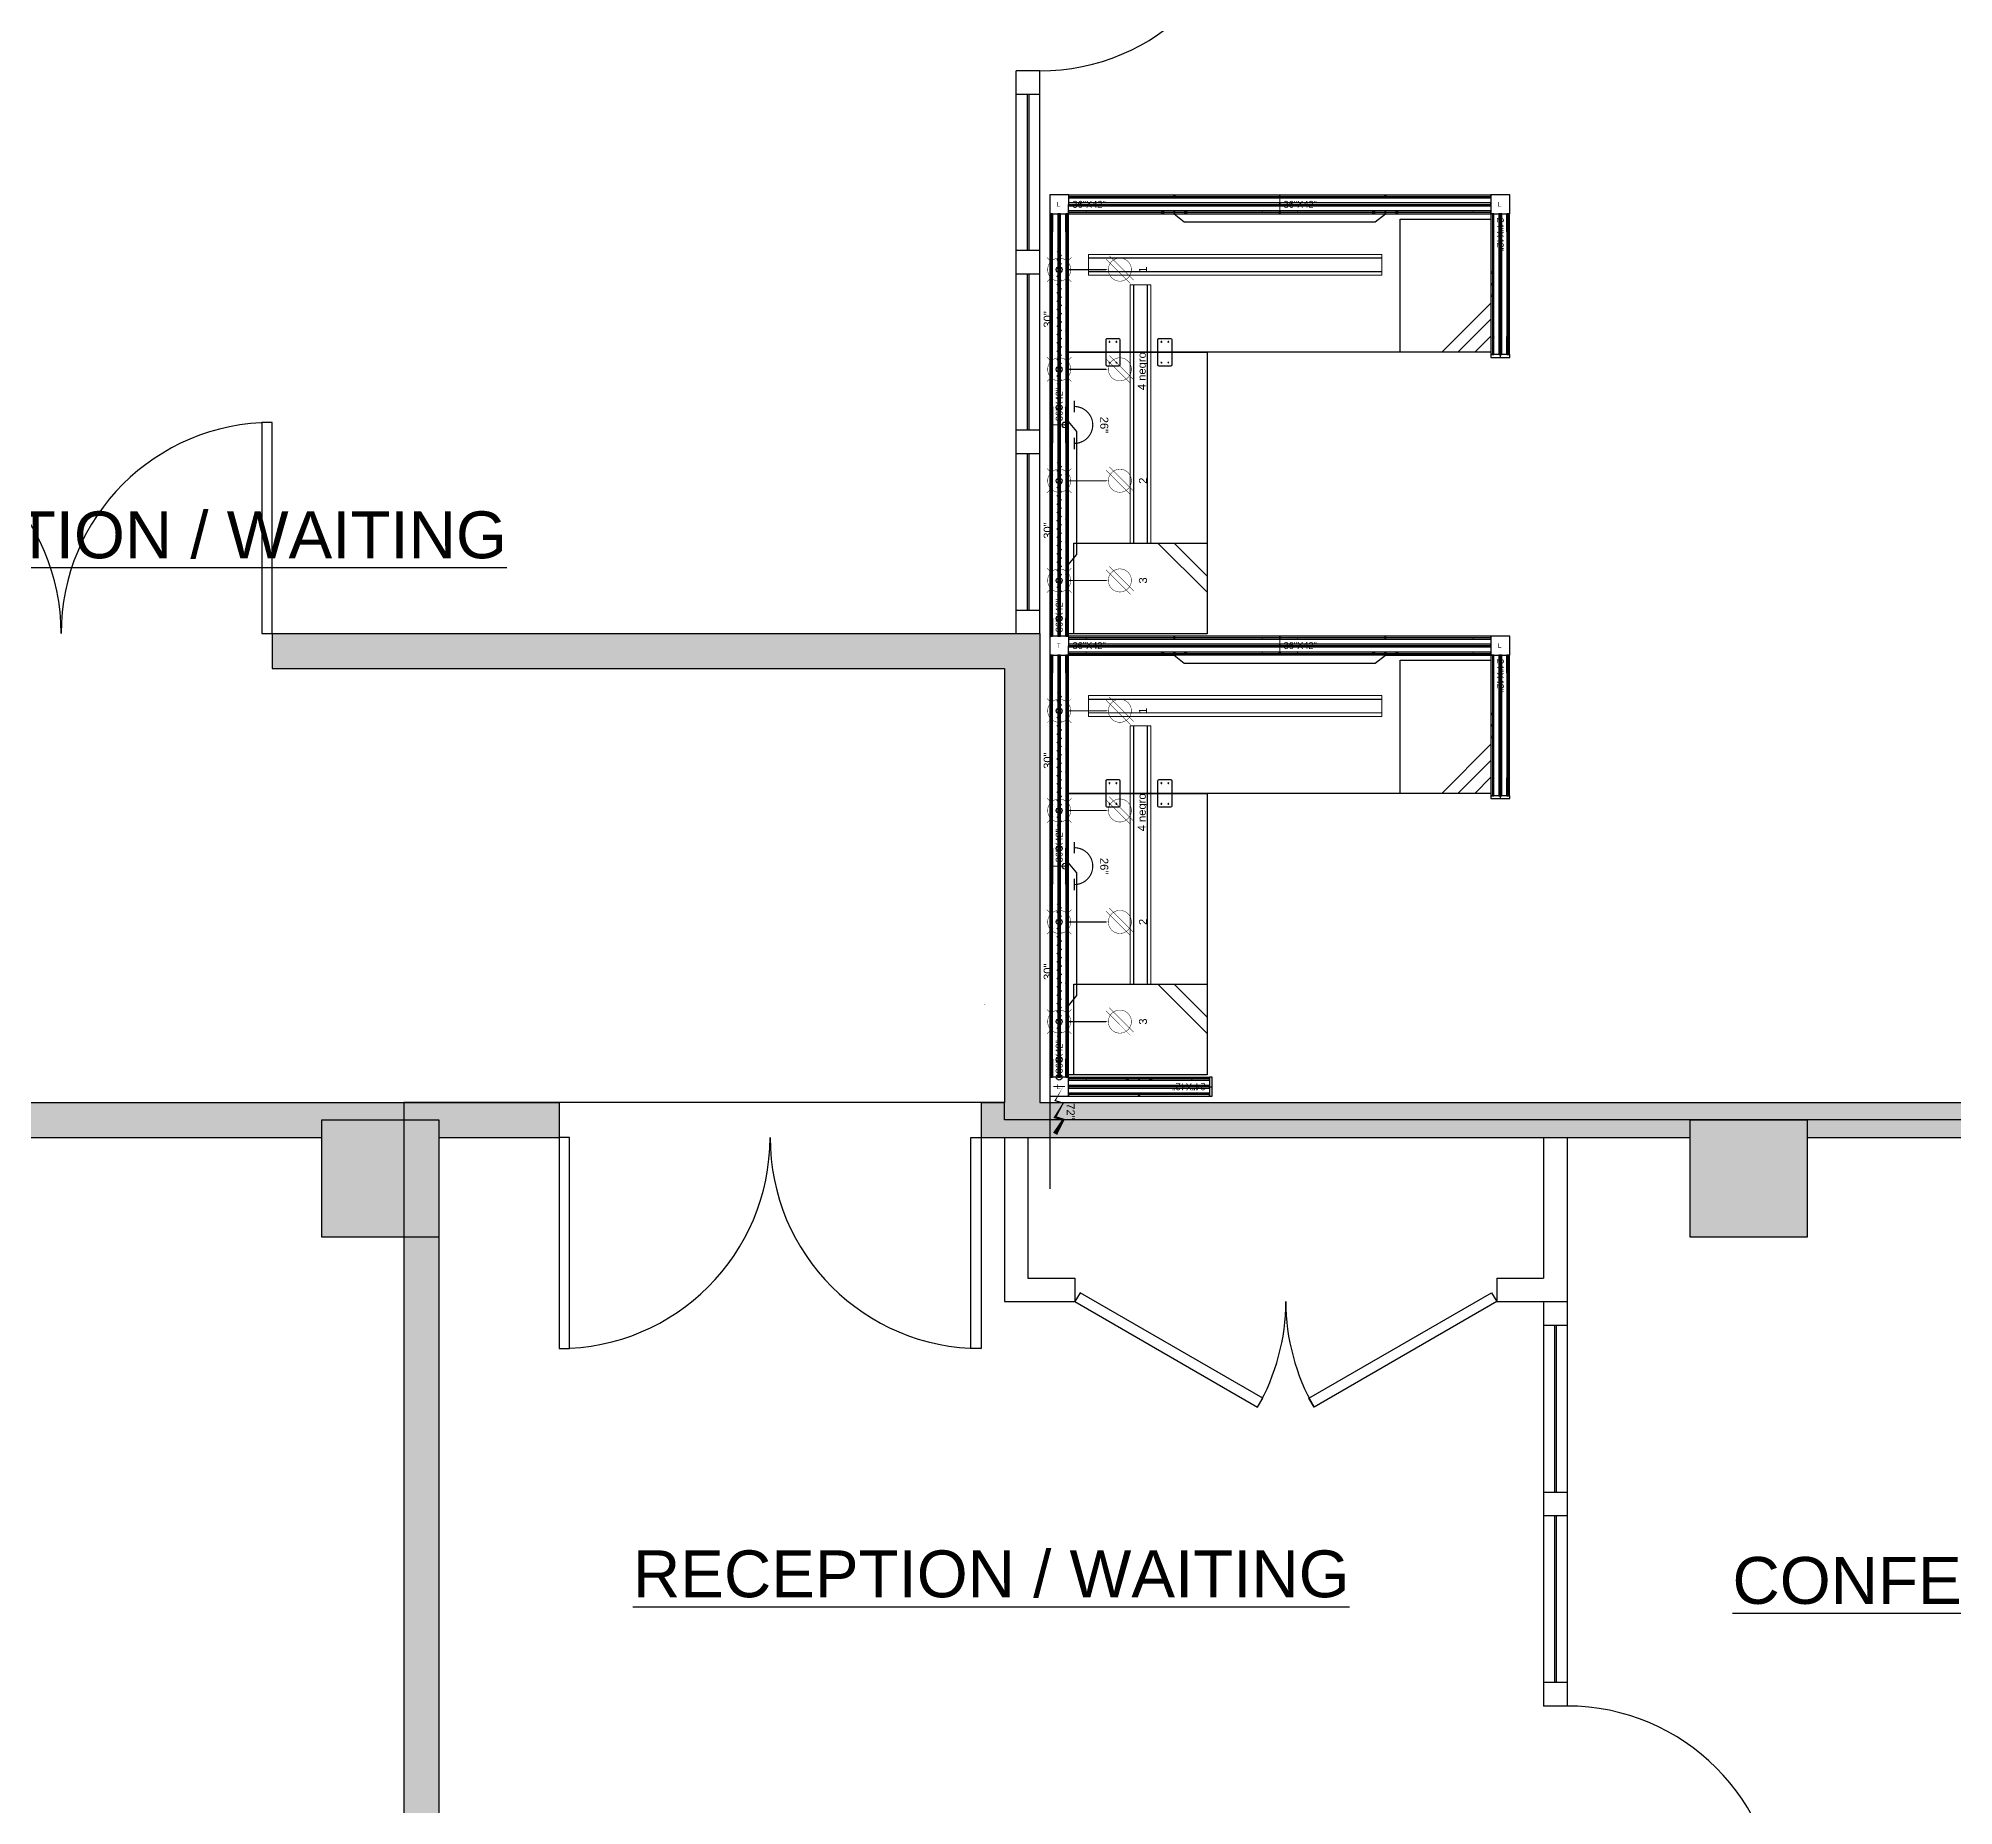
# Model space of a CAD drawing. Header units: inches. Extents: x 0 to 8116, y 4 to 1630.
# Drawn here: x 424.1 to 751, y 607 to 908.6 of the extents above; entities that cross this region are included whole.
import ezdxf
from ezdxf.enums import TextEntityAlignment as Align

# ---------------------------------------------------------------- set-up
doc = ezdxf.new("R2010")
doc.units = ezdxf.units.IN
doc.header["$MEASUREMENT"] = 0
for name, color, linetype in [('0-BACKGROUND', 7, 'Continuous'), ('DD2D', 7, 'Continuous'), ('DD2D_Geometry', 7, 'Continuous'), ('ELECTRI', 7, 'Continuous'), ('ENFASIS NEW', 7, 'Continuous'), ('QU4TRO', 7, 'Continuous'), ('S7000', 7, 'Continuous'), ('TEXT HARNESS', 7, 'Continuous')]:
    doc.layers.add(name, color=color, linetype=linetype)
doc.styles.add('ARCH-STYLE', font='arial.ttf')
doc.styles.add('ARIAL', font='arial.ttf')
doc.styles.get("Standard").update_dxf_attribs({"font": 'stylu.ttf'})

# ---------------------------------------------------------------- blocks, each defined once
blk = doc.blocks.new('820block')
at = {"layer": '0-BACKGROUND'}
h = blk.add_hatch(color=256, dxfattribs=at)
h.paths.add_polyline_path([(310.992, 562.51), (310.992, 568.51), (250.019, 568.51), (250.019, 562.51)])
h.paths.add_polyline_path([(392.019, 562.51), (392.019, 568.51), (330.992, 568.51), (330.992, 562.51)])
h.paths.add_polyline_path([(589.019, 562.51), (589.019, 488.5), (585.006, 488.5), (585.006, 482.5), (705.993, 482.5), (705.993, 485.5), (725.993, 485.5), (725.993, 482.5), (918.993, 482.5), (918.993, 488.5), (595.019, 488.5), (595.019, 568.51), (464.019, 568.51), (464.019, 562.51)])
h = blk.add_hatch(color=256, dxfattribs=at)
h.paths.add_polyline_path([(219.993, 459.5), (251.993, 459.5), (251.993, 491.5), (219.993, 491.5)])
h.paths.add_polyline_path([(472.493, 485.5), (472.493, 465.5), (492.493, 465.5), (492.493, 485.5)])
h.paths.add_polyline_path([(725.993, 485.5), (705.993, 485.5), (705.993, 465.5), (725.993, 465.5)])
h.paths.add_polyline_path([(954.5, 498.5), (918.993, 498.5), (918.993, 450.5), (954.5, 450.5)])
blk.add_hatch(color=256, dxfattribs=at).paths.add_polyline_path([(251.993, 488.5), (251.993, 482.5), (472.493, 482.5), (472.493, 485.5), (492.493, 485.5), (492.493, 482.5), (513.006, 482.5), (513.006, 488.5)])
h = blk.add_hatch(color=256, dxfattribs=at)
h.paths.add_polyline_path([(486.493, 266.5), (492.493, 266.5), (492.493, 465.5), (486.493, 465.5)])
h.paths.add_polyline_path([(486.493, 179.503), (591.5, 179.503), (591.5, -3.997), (597.5, -3.997), (597.5, 185.503), (492.493, 185.503), (492.493, 246.5), (486.493, 246.5)])
blk.add_line((596.733, 489.559), (596.733, 473.729))
for p, q in [((591.019, 568.51), (591.019, 664.5)), ((595.019, 664.5), (591.019, 664.5)), ((595.019, 568.51), (595.019, 664.5)), ((595.019, 660.5), (591.019, 660.5)), ((592.894, 660.5), (592.894, 633.837)), ((593.144, 660.5), (593.144, 633.837)), ((595.019, 633.837), (591.019, 633.837)), ((595.019, 629.837), (591.019, 629.837)), ((592.894, 629.837), (592.894, 603.174)), ((593.144, 629.837), (593.144, 603.174)), ((595.019, 603.174), (591.019, 603.174)), ((595.019, 599.174), (591.019, 599.174)), ((592.894, 599.174), (592.894, 572.51)), ((593.144, 599.174), (593.144, 572.51)), ((591.019, 572.51), (595.019, 572.51)), ((464.019, 568.51), (464.019, 562.51)), ((464.019, 568.51), (595.019, 568.51)), ((595.019, 568.51), (595.019, 488.5)), ((464.019, 562.51), (589.019, 562.51)), ((589.019, 562.51), (589.019, 488.5)), ((251.993, 488.5), (513.006, 488.5)), ((513.006, 488.5), (513.006, 482.5)), ((585.006, 488.5), (585.006, 482.5)), ((585.006, 488.5), (589.019, 488.5)), ((595.019, 488.5), (918.993, 488.5)), ((251.993, 482.5), (472.493, 482.5)), ((492.493, 482.5), (513.006, 482.5)), ((585.006, 482.5), (705.993, 482.5)), ((589.019, 482.5), (589.019, 454.5)), ((593.019, 482.5), (593.019, 458.5)), ((681.019, 482.5), (681.019, 458.5)), ((685.019, 482.5), (685.019, 454.5)), ((725.993, 482.5), (918.993, 482.5)), ((486.493, 465.5), (486.493, 266.5)), ((492.493, 465.5), (492.493, 266.5)), ((593.019, 458.5), (601.019, 458.5)), ((601.019, 458.5), (601.019, 454.5)), ((673.019, 458.5), (673.019, 454.5)), ((673.019, 458.5), (681.019, 458.5)), ((589.019, 454.5), (601.019, 454.5)), ((673.019, 454.5), (685.019, 454.5)), ((681.019, 454.5), (681.019, 385.503)), ((685.019, 454.5), (685.019, 385.503)), ((681.019, 450.5), (685.019, 450.5)), ((682.894, 450.5), (682.894, 421.999)), ((683.144, 450.5), (683.144, 421.999)), ((681.019, 422.001), (685.019, 422.001)), ((681.019, 418.001), (685.019, 418.001)), ((682.894, 418.001), (682.894, 389.501)), ((683.144, 418.001), (683.144, 389.501)), ((685.019, 389.503), (681.019, 389.503)), ((685.019, 385.503), (681.019, 385.503))]:
    blk.add_line(p, q, dxfattribs=at)
for points in [[(464.019, 568.51), (464.019, 604.51), (462.269, 604.51), (462.269, 568.51)], [(589.019, 488.5), (486.493, 488.5), (486.493, 179.503), (591.5, 179.503), (591.5, -7.497), (1185.503, -7.497), (1185.503, -0.497), (1197, -0.497), (1197, 10.992), (1204, 10.992), (1204, 475.5), (1183.493, 475.5), (1183.493, 485.5), (589.019, 485.5)], [(492.493, 465.5), (472.493, 465.5), (472.493, 485.5), (492.493, 485.5)], [(725.993, 465.5), (705.993, 465.5), (705.993, 485.5), (725.993, 485.5)], [(513.006, 482.5), (513.006, 446.5), (514.756, 446.5), (514.756, 482.5)], [(585.006, 482.5), (585.006, 446.5), (583.256, 446.5), (583.256, 482.5)], [(601.019, 454.5), (632.196, 436.5), (633.071, 438.016), (601.894, 456.016)], [(673.019, 454.5), (641.842, 436.5), (640.967, 438.016), (672.144, 456.016)]]:
    blk.add_lwpolyline(points, close=True, dxfattribs=at)
for centre, start, end in [((595.019, 700.5), 270, 0), ((392.019, 568.51), 0, 90), ((464.019, 568.51), 90, 180), ((513.006, 482.5), 270, 0), ((585.006, 482.5), 180, 270), ((601.019, 454.5), 330, 0), ((673.019, 454.5), 180, 210), ((685.019, 349.503), 0, 90)]:
    blk.add_arc(centre, 36, start, end, dxfattribs=at)
at = {"layer": '0-BACKGROUND', "char_height": 8, "width": 157.625, "attachment_point": 5, "style": 'ARCH-STYLE'}
for s, insert in [('{\\LRECEPTION / WAITING}', (442.929, 585.282)), ('{\\LRECEPTION / WAITING}', (586.756, 408.001)), ('{\\LCONFERENCE ROOM}', (771.29, 406.88))]:
    blk.add_mtext(s, dxfattribs=dict(at, insert=insert))
blk = doc.blocks.new('818072')
at = {"color": 1}
blk.add_lwpolyline([(0.04, 0.0177, 0, 0.005, 0), (0.1012, -0.0177, 0.005, 0.005, 0), (0.112, 0.0177, 0.005, 0.01, 0), (0.173, -0.0176, 0.01, 0.01, 0), (0.184, 0.0177, 0.01, 0.02, 0), (0.245, -0.0176, 0.02, 0.02, 0)], format="xyseb", dxfattribs=at)
at = {"color": 1, "const_width": 0.005}
blk.add_lwpolyline([(0.04, 0.025), (0.04, -0.025)], dxfattribs=at)
at = {"color": 1}
blk.add_circle((0, 0), 0.0125, dxfattribs=at)
blk.add_point((0, 0), dxfattribs=at)
at = {"layer": 'TEXT HARNESS', "color": 1, "style": 'ARIAL'}
blk.add_text('72"', height=0.03469, dxfattribs=at).set_placement((0.148, 0.05), align=Align.MIDDLE)
blk = doc.blocks.new('829030')
at = {"color": 1}
for points in [[(0.1, 0.009, 0.005, 0.005, 0), (0.118, -0.009, 0.005, 0.005, 0), (0.136, 0.009, 0.005, 0.005, 0), (0.154, -0.009, 0.005, 0.005, 0), (0.172, 0.009, 0.005, 0.005, 0), (0.19, -0.009, 0.005, 0.005, 0), (0.208, 0.009, 0.005, 0.005, 0), (0.226, -0.009, 0.005, 0.005, 0), (0.244, 0.009, 0.005, 0.005, 0), (0.262, -0.009, 0.005, 0.005, 0), (0.28, 0.009, 0.005, 0.005, 0), (0.298, -0.009, 0.005, 0.005, 0), (0.316, 0.009, 0.005, 0.005, 0), (0.334, -0.009, 0.005, 0.005, 0), (0.352, 0.009, 0.005, 0.005, 0), (0.37, -0.009, 0.005, 0.005, 0), (0.388, 0.009, 0.005, 0.005, 0), (0.406, -0.009, 0.005, 0.005, 0), (0.424, 0.009, 0.005, 0.005, 0), (0.442, -0.009, 0.005, 0.005, 0), (0.46, 0.009, 0.005, 0.005, 0), (0.478, -0.009, 0.005, 0.005, 0), (0.496, 0.009, 0.005, 0.005, 0), (0.514, -0.009, 0.005, 0.005, 0), (0.532, 0.009, 0.005, 0.005, 0), (0.55, -0.009, 0, 0, 0)], [(0.676, 0.009, 0.005, 0.005, 0), (0.658, -0.009, 0.005, 0.005, 0), (0.64, 0.009, 0.005, 0.005, 0), (0.622, -0.009, 0.005, 0.005, 0), (0.604, 0.009, 0.005, 0.005, 0), (0.586, -0.009, 0.005, 0.005, 0), (0.568, 0.009, 0.005, 0.005, 0), (0.55, -0.009, 0, 0, 0)]]:
    blk.add_lwpolyline(points, format="xyseb", dxfattribs=at)
at = {"color": 1, "const_width": 0.002}
for points in [[(0.1385, 0.0265), (0.112, 0.053)], [(0.1915, 0.0265), (0.218, 0.053)], [(0.5705, 0.0265), (0.544, 0.053)], [(0.6235, 0.0265), (0.65, 0.053)], [(0.1385, -0.0265), (0.112, -0.053)], [(0.1915, -0.0265), (0.218, -0.053)], [(0.5705, -0.0265), (0.544, -0.053)], [(0.6235, -0.0265), (0.65, -0.053)]]:
    blk.add_lwpolyline(points, dxfattribs=at)
for points in [[(0.165, -0.05, -1), (0.165, 0.05, -1)], [(0.597, -0.05, 1), (0.597, 0.05, 1)]]:
    blk.add_lwpolyline(points, format="xyb", close=True, dxfattribs=at)
at = {"color": 1}
blk.add_circle((0, 0), 0.0125, dxfattribs=at)
blk.add_point((0, 0), dxfattribs=at)
at = {"layer": 'TEXT HARNESS', "color": 1, "style": 'ARIAL'}
blk.add_text('30"', height=0.03469, dxfattribs=at).set_placement((0.381, 0.05), align=Align.MIDDLE)
blk = doc.blocks.new('8065E1C')
at = {"color": 1, "const_width": 0.005}
blk.add_lwpolyline([(0.025, -0.04), (-0.025, -0.04)], dxfattribs=at)
at = {"color": 1}
for points in [[(0, -0.04, 0.005, 0.005, 0), (0, -0.165, 0.025, 0, 0), (0, -0.2114, 0, 0, 0)], [(-0.0601, -0.309, 0.002, 0.002, 0), (0.046, -0.2029, 0.002, 0.002, 0)], [(-0.046, -0.3231, 0.002, 0.002, 0), (0.0601, -0.217, 0.002, 0.002, 0)]]:
    blk.add_lwpolyline(points, format="xyseb", dxfattribs=at)
at = {"color": 1, "const_width": 0.002}
blk.add_lwpolyline([(-0.05, -0.263, -1), (0.05, -0.263, -1)], format="xyb", close=True, dxfattribs=at)
at = {"color": 1}
blk.add_circle((0, 0), 0.0125, dxfattribs=at)
blk.add_point((0, 0), dxfattribs=at)
at = {"layer": 'TEXT HARNESS', "color": 1, "style": 'ARIAL'}
blk.add_text('1', height=0.0347, dxfattribs=at).set_placement((0, -0.363), align=Align.MIDDLE)
blk = doc.blocks.new('8065E4C')
at = {"color": 1, "const_width": 0.005}
blk.add_lwpolyline([(0.025, -0.04), (-0.025, -0.04)], dxfattribs=at)
at = {"color": 1}
for points in [[(0, -0.04, 0.005, 0.005, 0), (0, -0.165, 0.025, 0, 0), (0, -0.2114, 0, 0, 0)], [(-0.0601, -0.309, 0.002, 0.002, 0), (0.046, -0.2029, 0.002, 0.002, 0)], [(-0.046, -0.3231, 0.002, 0.002, 0), (0.0601, -0.217, 0.002, 0.002, 0)]]:
    blk.add_lwpolyline(points, format="xyseb", dxfattribs=at)
at = {"color": 1, "const_width": 0.002}
blk.add_lwpolyline([(-0.05, -0.263, -1), (0.05, -0.263, -1)], format="xyb", close=True, dxfattribs=at)
at = {"color": 1}
blk.add_circle((0, 0), 0.0125, dxfattribs=at)
blk.add_point((0, 0), dxfattribs=at)
at = {"layer": 'TEXT HARNESS', "color": 1, "style": 'ARIAL'}
blk.add_text('4 negro', height=0.03469, dxfattribs=at).set_placement((-0.0081, -0.363), align=Align.MIDDLE)
blk = doc.blocks.new('8065E2C')
at = {"color": 1, "const_width": 0.005}
blk.add_lwpolyline([(0.025, -0.04), (-0.025, -0.04)], dxfattribs=at)
at = {"color": 1}
for points in [[(0, -0.04, 0.005, 0.005, 0), (0, -0.165, 0.025, 0, 0), (0, -0.2114, 0, 0, 0)], [(-0.0601, -0.309, 0.002, 0.002, 0), (0.046, -0.2029, 0.002, 0.002, 0)], [(-0.046, -0.3231, 0.002, 0.002, 0), (0.0601, -0.217, 0.002, 0.002, 0)]]:
    blk.add_lwpolyline(points, format="xyseb", dxfattribs=at)
at = {"color": 1, "const_width": 0.002}
blk.add_lwpolyline([(-0.05, -0.263, -1), (0.05, -0.263, -1)], format="xyb", close=True, dxfattribs=at)
at = {"color": 1}
blk.add_circle((0, 0), 0.0125, dxfattribs=at)
blk.add_point((0, 0), dxfattribs=at)
blk.add_point((0, 0), dxfattribs=at)
at = {"layer": 'TEXT HARNESS', "color": 1, "style": 'ARIAL'}
blk.add_text('2', height=0.0347, dxfattribs=at).set_placement((0, -0.363), align=Align.MIDDLE)
blk = doc.blocks.new('8065E3C')
at = {"color": 1, "const_width": 0.005}
blk.add_lwpolyline([(0.025, -0.04), (-0.025, -0.04)], dxfattribs=at)
at = {"color": 1}
for points in [[(0, -0.04, 0.005, 0.005, 0), (0, -0.165, 0.025, 0, 0), (0, -0.2114, 0, 0, 0)], [(-0.0601, -0.309, 0.002, 0.002, 0), (0.046, -0.2029, 0.002, 0.002, 0)], [(-0.046, -0.3231, 0.002, 0.002, 0), (0.0601, -0.217, 0.002, 0.002, 0)]]:
    blk.add_lwpolyline(points, format="xyseb", dxfattribs=at)
at = {"color": 1, "const_width": 0.002}
blk.add_lwpolyline([(-0.05, -0.263, -1), (0.05, -0.263, -1)], format="xyb", close=True, dxfattribs=at)
at = {"color": 1}
blk.add_circle((0, 0), 0.0125, dxfattribs=at)
blk.add_point((0, 0), dxfattribs=at)
at = {"layer": 'TEXT HARNESS', "color": 1, "style": 'ARIAL'}
blk.add_text('3', height=0.0347, dxfattribs=at).set_placement((0, -0.363), align=Align.MIDDLE)
blk = doc.blocks.new('817726')
at = {"color": 3, "const_width": 0.005}
blk.add_lwpolyline([(0.08, 0.04, 1), (-0.08, 0.04)], format="xyb", dxfattribs=at)
for points in [[(-0.055, 0.04), (-0.105, 0.04)], [(0.055, 0.04), (0.105, 0.04)]]:
    blk.add_lwpolyline(points, dxfattribs=at)
at = {"color": 3}
blk.add_circle((0, 0), 0.0125, dxfattribs=at)
blk.add_point((0, 0), dxfattribs=at)
at = {"layer": 'TEXT HARNESS', "color": 3, "style": 'ARIAL'}
blk.add_text('26"', height=0.03469, dxfattribs=at).set_placement((0, 0.17), align=Align.MIDDLE)
blk = doc.blocks.new('DD40102472AB')
at = {"color": 1}
for p, q in [((0.0035, -0.0035), (-0.0035, 0.0035)), ((0.0035, 0.0035), (-0.0035, -0.0035))]:
    blk.add_line(p, q, dxfattribs=at)
blk.add_lwpolyline([(-0.4142, -0.0417), (0.4142, -0.0417), (0.458, -0.0067), (0.915, -0.0067), (0.915, -0.6067), (-0.915, -0.6067), (-0.915, -0.0067), (-0.458, -0.0067)], close=True)
blk.add_point((0, 0))
blk.add_point((0, 0))
blk.add_point((0, 0), dxfattribs=at)
blk = doc.blocks.new('DD40102448AB')
at = {"color": 1}
for p, q in [((0.0035, -0.0035), (-0.0035, 0.0035)), ((0.0035, 0.0035), (-0.0035, -0.0035))]:
    blk.add_line(p, q, dxfattribs=at)
blk.add_lwpolyline([(-0.2662, -0.0417), (0.2662, -0.0417), (0.31, -0.0067), (0.61, -0.0067), (0.61, -0.6067), (-0.61, -0.6067), (-0.61, -0.0067), (-0.31, -0.0067)], close=True)
blk.add_point((0, 0))
blk.add_point((0, 0))
blk.add_point((0, 0), dxfattribs=at)
blk = doc.blocks.new('S7012')
for p, q in [((0.18, -0.577), (0.393, -0.364)), ((0.25, -0.577), (0.393, -0.434)), ((0.323, -0.577), (0.393, -0.507))]:
    blk.add_line(p, q)
blk.add_lwpolyline([(0, 0), (0.393, 0), (0.393, -0.577), (0, -0.577)], close=True)
blk = doc.blocks.new('S7023')
for p, q in [((0.18, -0.577), (0.393, -0.364)), ((0.25, -0.577), (0.393, -0.434))]:
    blk.add_line(p, q)
blk.add_lwpolyline([(0, 0), (0.393, 0), (0.393, -0.577), (0, -0.577)], close=True)
blk = doc.blocks.new('D3223S')
for p, q in [((0.055, 0), (-0.055, 0)), ((-0.06, -0.005), (-0.06, -0.055)), ((-0.055, -0.06), (0.055, -0.06)), ((0.06, -0.055), (0.06, -0.005))]:
    blk.add_line(p, q)
for centre in [(-0.045, -0.015), (-0.045, -0.045), (0.045, -0.015), (0.045, -0.045)]:
    blk.add_circle(centre, 0.00195)
for centre, start, end in [((-0.055, -0.005), 90, 180), ((-0.055, -0.055), 180, 270), ((0.055, -0.005), 0, 90), ((0.055, -0.055), 270, 0)]:
    blk.add_arc(centre, 0.005, start, end)
blk = doc.blocks.new('A$C18FD438F')
at = {"color": 0, "linetype": 'Continuous', "lineweight": 0}
for p, q in [((-0.9335, 0.1842), (-0.9335, 0.1988)), ((-0.9335, 0.1988), (0.3385, 0.1988)), ((-0.9335, 0.1825), (-0.9335, 0.1842)), ((-0.9335, 0.1838), (0.3385, 0.1838)), ((-0.9335, 0.1825), (0.3385, 0.1825)), ((-0.9335, 0.1821), (-0.9335, 0.1825)), ((-0.9335, 0.1254), (-0.9335, 0.1821)), ((0.3385, 0.1842), (0.3385, 0.1988)), ((0.3385, 0.1825), (0.3385, 0.1842)), ((0.3385, 0.1821), (0.3385, 0.1825)), ((0.3385, 0.1254), (0.3385, 0.1821)), ((-0.9335, 0.125), (-0.9335, 0.1254)), ((-0.9335, 0.1234), (-0.9335, 0.125)), ((-0.9335, 0.125), (0.3385, 0.125)), ((-0.9335, 0.1238), (0.3385, 0.1238)), ((-0.9335, 0.1088), (-0.9335, 0.1234)), ((-0.9335, 0.1088), (0.3385, 0.1088)), ((0.3385, 0.125), (0.3385, 0.1254)), ((0.3385, 0.1234), (0.3385, 0.125)), ((0.3385, 0.1088), (0.3385, 0.1234))]:
    blk.add_line(p, q, dxfattribs=at)
blk = doc.blocks.new('DD330154S')
blk.add_blockref('A$C18FD438F', (0.9335, -0.1538))
blk = doc.blocks.new('DD330148S')
at = {"color": 0, "linetype": 'Continuous', "lineweight": 0}
for p, q in [((0, 0.0304), (0, 0.045)), ((0, 0.045), (1.12, 0.045)), ((0, 0.0288), (0, 0.0304)), ((0, 0.03), (1.12, 0.03)), ((0, 0.0288), (1.12, 0.0288)), ((0, 0.0284), (0, 0.0288)), ((0, -0.0284), (0, 0.0284)), ((1.12, 0.0304), (1.12, 0.045)), ((1.12, 0.0288), (1.12, 0.0304)), ((1.12, 0.0284), (1.12, 0.0288)), ((1.12, -0.0284), (1.12, 0.0284)), ((0, -0.0288), (0, -0.0284)), ((0, -0.0304), (0, -0.0288)), ((0, -0.0288), (1.12, -0.0288)), ((0, -0.03), (1.12, -0.03)), ((0, -0.045), (0, -0.0304)), ((0, -0.045), (1.12, -0.045)), ((1.12, -0.0288), (1.12, -0.0284)), ((1.12, -0.0304), (1.12, -0.0288)), ((1.12, -0.045), (1.12, -0.0304))]:
    blk.add_line(p, q, dxfattribs=at)
blk = doc.blocks.new('DD101024422D')
at = {"color": 1, "linetype": 'Continuous', "lineweight": 0}
for p, q in [((0, -0.0255), (0, 0.0255)), ((0.0017, 0.0275), (0.0218, 0.0275)), ((0.002, 0.0275), (0.0215, 0.0275)), ((0.0747, 0.0275), (0.0215, 0.0275)), ((0.0747, 0.0275), (0.075, 0.0275)), ((0.0765, 0.026), (0.0765, 0.0343)), ((0.5335, 0.0343), (0.0765, 0.0343)), ((0.5335, 0.0343), (0.5335, 0.026)), ((0.5353, 0.0275), (0.535, 0.0275)), ((0.5353, 0.0275), (0.5885, 0.0275)), ((0.6083, 0.0275), (0.5882, 0.0275)), ((0.608, 0.0275), (0.5885, 0.0275)), ((0.61, -0.0255), (0.61, 0.0255)), ((0.025, -0.0275), (0.002, -0.0275)), ((0.025, -0.0275), (0.0747, -0.0275)), ((0.0747, -0.0275), (0.075, -0.0275)), ((0.0765, -0.0343), (0.0765, -0.026)), ((0.5335, -0.0343), (0.0765, -0.0343)), ((0.5335, -0.026), (0.5335, -0.0343)), ((0.5353, -0.0275), (0.535, -0.0275)), ((0.585, -0.0275), (0.5353, -0.0275)), ((0.585, -0.0275), (0.608, -0.0275))]:
    blk.add_line(p, q, dxfattribs=at)
at = {"color": 1}
for p, q in [((0.3015, 0.0379), (0.3085, 0.0308)), ((0.3015, 0.0308), (0.3085, 0.0379)), ((0.3015, -0.0379), (0.3085, -0.0308)), ((0.3015, -0.0308), (0.3085, -0.0379))]:
    blk.add_line(p, q, dxfattribs=at)
for centre in [(0.255, -0.0343), (0.355, -0.0343)]:
    blk.add_circle(centre, 0.005, dxfattribs=at)
at = {"color": 1, "linetype": 'Continuous', "lineweight": 0}
for centre, radius, start, end in [((0.002, 0.0255), 0.00203, 90, 180), ((0.075, 0.026), 0.00151, 10.02098, 90), ((0.075, 0.026), 0.00151, 0, 10.02098), ((0.535, 0.026), 0.00151, 90, 169.97902), ((0.535, 0.026), 0.00151, 169.97902, 180), ((0.535, 0.026), 0.00151, 169.97902, 180), ((0.608, 0.0255), 0.00203, 0, 90), ((0.002, -0.0255), 0.00203, 180, 270), ((0.075, -0.026), 0.00151, 270, 349.97902), ((0.075, -0.026), 0.00151, 349.97902, 0), ((0.535, -0.026), 0.00151, 180, 190.02098), ((0.535, -0.026), 0.00151, 180, 190.02098), ((0.535, -0.026), 0.00151, 190.02098, 270), ((0.608, -0.0255), 0.00203, 270, 0)]:
    blk.add_arc(centre, radius, start, end, dxfattribs=at)
at = {"color": 1}
for p in [(0.305, 0.0343), (0.305, -0.0343)]:
    blk.add_point(p, dxfattribs=at)
at = {"insert": (0.0165, 0.0151), "char_height": 0.03, "attachment_point": 1}
blk.add_mtext_dynamic_manual_height_columns('24"X42"', width=75.494015, gutter_width=12.5, heights=[0], dxfattribs=at)
blk = doc.blocks.new('SPACE_DD10102442')
blk.add_blockref('DD101024422D', (0, 0))
blk = doc.blocks.new('DD101036422D')
at = {"color": 1, "linetype": 'Continuous', "lineweight": 0}
for p, q in [((0, -0.0255), (0, 0.0255)), ((0.0017, 0.0275), (0.0218, 0.0275)), ((0.002, 0.0275), (0.0215, 0.0275)), ((0.0747, 0.0275), (0.0215, 0.0275)), ((0.0747, 0.0275), (0.075, 0.0275)), ((0.0765, 0.026), (0.0765, 0.0343)), ((0.8385, 0.0343), (0.0765, 0.0343)), ((0.8385, 0.0343), (0.8385, 0.026)), ((0.8403, 0.0275), (0.84, 0.0275)), ((0.8403, 0.0275), (0.8935, 0.0275)), ((0.9133, 0.0275), (0.8932, 0.0275)), ((0.913, 0.0275), (0.8935, 0.0275)), ((0.915, -0.0255), (0.915, 0.0255)), ((0.025, -0.0275), (0.002, -0.0275)), ((0.025, -0.0275), (0.0747, -0.0275)), ((0.0747, -0.0275), (0.075, -0.0275)), ((0.0765, -0.0343), (0.0765, -0.026)), ((0.8385, -0.0343), (0.0765, -0.0343)), ((0.8385, -0.026), (0.8385, -0.0343)), ((0.8403, -0.0275), (0.84, -0.0275)), ((0.89, -0.0275), (0.8403, -0.0275)), ((0.89, -0.0275), (0.913, -0.0275))]:
    blk.add_line(p, q, dxfattribs=at)
at = {"color": 1}
for p, q in [((0.454, 0.0379), (0.461, 0.0308)), ((0.454, 0.0308), (0.461, 0.0379)), ((0.454, -0.0379), (0.461, -0.0308)), ((0.454, -0.0308), (0.461, -0.0379))]:
    blk.add_line(p, q, dxfattribs=at)
for centre in [(0.4075, -0.0343), (0.5075, -0.0343)]:
    blk.add_circle(centre, 0.005, dxfattribs=at)
at = {"color": 1, "linetype": 'Continuous', "lineweight": 0}
for centre, radius, start, end in [((0.002, 0.0255), 0.00203, 90, 180), ((0.075, 0.026), 0.00151, 10.02098, 90), ((0.075, 0.026), 0.00151, 0, 10.02098), ((0.84, 0.026), 0.00151, 90, 169.97902), ((0.84, 0.026), 0.00151, 169.97902, 180), ((0.84, 0.026), 0.00151, 169.97902, 180), ((0.913, 0.0255), 0.00203, 0, 90), ((0.002, -0.0255), 0.00203, 180, 270), ((0.075, -0.026), 0.00151, 270, 349.97902), ((0.075, -0.026), 0.00151, 349.97902, 0), ((0.84, -0.026), 0.00151, 180, 190.02098), ((0.84, -0.026), 0.00151, 180, 190.02098), ((0.84, -0.026), 0.00151, 190.02098, 270), ((0.913, -0.0255), 0.00203, 270, 0)]:
    blk.add_arc(centre, radius, start, end, dxfattribs=at)
at = {"color": 1}
for p in [(0.4575, 0.0343), (0.4575, -0.0343)]:
    blk.add_point(p, dxfattribs=at)
at = {"insert": (0.0165, 0.0151), "char_height": 0.03, "attachment_point": 1}
blk.add_mtext_dynamic_manual_height_columns('36"X42"', width=75.494015, gutter_width=12.5, heights=[0], dxfattribs=at)
blk = doc.blocks.new('SPACE_DD10103642')
blk.add_blockref('DD101036422D', (0, 0))
blk = doc.blocks.new('DD3021422D')
for p, q in [((0, 0.041), (0, -0.041)), ((0.012, 0.041), (0, 0.041)), ((0.012, -0.041), (0.012, 0.041)), ((0, -0.041), (0.012, -0.041))]:
    blk.add_line(p, q)
blk = doc.blocks.new('SPACE_DD302142')
blk.add_blockref('DD3021422D', (0, 0))

msp = doc.modelspace()

# ---------------------------------------------------------------- linework, layer by layer
at = {"layer": 'DD2D'}
for p, q in [((599.957, 881.598), (635.981, 881.598)), ((599.957, 880.248), (635.981, 880.248)), ((599.957, 880.248), (635.981, 880.248)), ((635.981, 881.598), (672.004, 881.598)), ((635.981, 880.248), (635.985, 880.248)), ((635.981, 880.248), (672.004, 880.248)), ((635.981, 880.248), (672.004, 880.248)), ((672.004, 880.248), (672.008, 880.248)), ((596.992, 842.61), (596.992, 878.633)), ((598.343, 878.633), (598.343, 878.637)), ((598.343, 842.61), (598.343, 878.633)), ((598.343, 842.61), (598.343, 878.633)), ((599.693, 842.61), (599.693, 878.633)), ((599.957, 878.897), (635.981, 878.897)), ((635.981, 878.897), (672.004, 878.897)), ((672.268, 878.633), (672.268, 854.618)), ((673.618, 878.633), (673.618, 854.618)), ((673.618, 878.633), (673.618, 854.618)), ((674.969, 878.633), (674.969, 854.618)), ((673.618, 854.618), (673.618, 854.145)), ((596.992, 806.586), (596.992, 842.61)), ((598.343, 842.61), (598.343, 842.614)), ((598.343, 806.586), (598.343, 842.61)), ((598.343, 806.586), (598.343, 842.61)), ((599.693, 806.586), (599.693, 842.61)), ((599.957, 806.322), (635.981, 806.322)), ((599.957, 804.972), (635.981, 804.972)), ((599.957, 804.972), (635.981, 804.972)), ((635.981, 806.322), (672.004, 806.322)), ((635.981, 804.972), (635.985, 804.972)), ((635.981, 804.972), (672.004, 804.972)), ((635.981, 804.972), (672.004, 804.972)), ((672.004, 804.972), (672.008, 804.972)), ((596.992, 767.334), (596.992, 803.358)), ((598.343, 803.358), (598.343, 803.362)), ((598.343, 767.334), (598.343, 803.358)), ((598.343, 767.334), (598.343, 803.358)), ((599.693, 767.334), (599.693, 803.358)), ((599.957, 803.622), (635.981, 803.622)), ((635.981, 803.622), (672.004, 803.622)), ((672.268, 803.358), (672.268, 779.342)), ((673.618, 803.358), (673.618, 779.342)), ((673.618, 803.358), (673.618, 779.342)), ((674.969, 803.358), (674.969, 779.342)), ((673.618, 779.342), (673.618, 778.87)), ((596.992, 731.311), (596.992, 767.334)), ((598.343, 767.334), (598.343, 767.338)), ((598.343, 731.311), (598.343, 767.334)), ((598.343, 731.311), (598.343, 767.334)), ((599.693, 731.311), (599.693, 767.334)), ((599.957, 729.696), (599.953, 729.696)), ((623.973, 731.047), (599.957, 731.047)), ((623.973, 729.696), (599.957, 729.696)), ((623.973, 729.696), (599.957, 729.696)), ((623.973, 729.696), (624.445, 729.696)), ((623.973, 728.346), (599.957, 728.346))]:
    msp.add_line(p, q, dxfattribs=at)
at = {"layer": 'DD2D_Geometry'}
for points in [[(599.957, 878.633), (599.961, 881.862), (596.733, 881.862), (596.729, 878.633)], [(599.957, 881.362), (635.981, 881.362), (635.981, 881.834), (599.957, 881.834)], [(599.957, 880.011), (635.981, 880.011), (635.981, 880.484), (599.957, 880.484)], [(635.981, 881.362), (672.004, 881.362), (672.004, 881.834), (635.981, 881.834)], [(635.981, 880.011), (672.004, 880.011), (672.004, 880.484), (635.981, 880.484)], [(635.981, 880.248), (635.985, 880.248), (635.985, 880.248), (635.981, 880.248)], [(672.004, 878.633), (675.236, 878.633), (675.236, 881.862), (672.004, 881.862)], [(597.229, 842.61), (597.229, 878.633), (596.756, 878.633), (596.756, 842.61)], [(598.579, 842.61), (598.579, 878.633), (598.107, 878.633), (598.107, 842.61)], [(599.929, 842.61), (599.929, 878.633), (599.457, 878.633), (599.457, 842.61)], [(599.957, 878.661), (635.981, 878.661), (635.981, 879.133), (599.957, 879.133)], [(635.981, 878.661), (672.004, 878.661), (672.004, 879.133), (635.981, 879.133)], [(672.032, 878.633), (672.032, 854.618), (672.504, 854.618), (672.504, 878.633)], [(673.382, 878.633), (673.382, 854.618), (673.855, 854.618), (673.855, 878.633)], [(674.733, 878.633), (674.733, 854.618), (675.205, 854.618), (675.205, 878.633)], [(597.229, 806.586), (597.229, 842.61), (596.756, 842.61), (596.756, 806.586)], [(598.579, 806.586), (598.579, 842.61), (598.107, 842.61), (598.107, 806.586)], [(598.343, 842.61), (598.343, 842.61), (598.343, 842.614), (598.343, 842.614)], [(599.929, 806.586), (599.929, 842.61), (599.457, 842.61), (599.457, 806.586)], [(599.957, 803.358), (599.961, 806.586), (596.733, 806.586), (596.729, 803.358)], [(599.957, 806.086), (635.981, 806.086), (635.981, 806.559), (599.957, 806.559)], [(599.957, 804.736), (635.981, 804.736), (635.981, 805.208), (599.957, 805.208)], [(635.981, 806.086), (672.004, 806.086), (672.004, 806.559), (635.981, 806.559)], [(635.981, 804.736), (672.004, 804.736), (672.004, 805.208), (635.981, 805.208)], [(635.981, 804.972), (635.985, 804.972), (635.985, 804.972), (635.981, 804.972)], [(672.004, 803.358), (675.236, 803.358), (675.236, 806.586), (672.004, 806.586)], [(597.229, 767.334), (597.229, 803.358), (596.756, 803.358), (596.756, 767.334)], [(598.579, 767.334), (598.579, 803.358), (598.107, 803.358), (598.107, 767.334)], [(599.929, 767.334), (599.929, 803.358), (599.457, 803.358), (599.457, 767.334)], [(599.957, 803.385), (635.981, 803.385), (635.981, 803.858), (599.957, 803.858)], [(635.981, 803.385), (672.004, 803.385), (672.004, 803.858), (635.981, 803.858)], [(672.032, 803.358), (672.032, 779.342), (672.504, 779.342), (672.504, 803.358)], [(673.382, 803.358), (673.382, 779.342), (673.855, 779.342), (673.855, 803.358)], [(674.733, 803.358), (674.733, 779.342), (675.205, 779.342), (675.205, 803.358)], [(597.229, 731.311), (597.229, 767.334), (596.756, 767.334), (596.756, 731.311)], [(598.579, 731.311), (598.579, 767.334), (598.107, 767.334), (598.107, 731.311)], [(598.343, 767.334), (598.343, 767.334), (598.343, 767.338), (598.343, 767.338)], [(599.929, 731.311), (599.929, 767.334), (599.457, 767.334), (599.457, 731.311)], [(599.957, 731.311), (596.733, 731.311), (596.733, 728.082), (599.957, 728.082)], [(623.973, 731.283), (599.957, 731.283), (599.957, 730.811), (623.973, 730.811)], [(623.973, 729.933), (599.957, 729.933), (599.957, 729.46), (623.973, 729.46)], [(623.973, 728.582), (599.957, 728.582), (599.957, 728.11), (623.973, 728.11)]]:
    msp.add_lwpolyline(points, close=True, dxfattribs=at)

# ---------------------------------------------------------------- block references
msp.add_blockref('820block', (0, 238.523))
at = {"layer": 'DD2D_Geometry', "xscale": 39.3700787401575, "yscale": 39.3700787401575, "zscale": 39.3700787401575}
for name, p in [('SPACE_DD10103642', (599.957, 880.248)), ('SPACE_DD10103642', (635.981, 880.248)), ('SPACE_DD10103642', (599.957, 804.972)), ('SPACE_DD10103642', (635.981, 804.972)), ('SPACE_DD302142', (623.973, 729.696))]:
    msp.add_blockref(name, p, dxfattribs=at)
for name, p, rotation in [('SPACE_DD10103642', (598.343, 842.61), 90), ('SPACE_DD10102442', (673.618, 878.633), 270), ('SPACE_DD302142', (673.618, 854.618), 270), ('SPACE_DD10103642', (598.343, 806.586), 90), ('SPACE_DD10103642', (598.343, 767.334), 90), ('SPACE_DD10102442', (673.618, 803.358), 270), ('SPACE_DD302142', (673.618, 779.342), 270), ('SPACE_DD10103642', (598.343, 731.311), 90), ('SPACE_DD10102442', (623.973, 729.696), 180)]:
    msp.add_blockref(name, p, dxfattribs=dict(at, rotation=rotation))
at = {"layer": 'ELECTRI', "xscale": 39.3700787401575, "yscale": 39.3700787401575, "zscale": 39.3700787401575}
for name, p, rotation in [('829030', (598.343, 845.61), 90), ('8065E1C', (598.343, 869.114), 90), ('8065E4C', (598.343, 852.106), 90), ('817726', (599.346, 842.61), 270), ('829030', (598.343, 809.586), 90), ('8065E2C', (598.343, 833.09), 90), ('8065E3C', (598.343, 816.082), 90), ('829030', (598.343, 770.334), 90), ('8065E1C', (598.343, 793.838), 90), ('8065E4C', (598.343, 776.83), 90), ('817726', (599.346, 767.334), 270), ('829030', (598.343, 734.311), 90), ('8065E2C', (598.343, 757.814), 90), ('8065E3C', (598.343, 740.807), 90), ('818072', (598.343, 731.311), 270)]:
    msp.add_blockref(name, p, dxfattribs=dict(at, rotation=rotation))
at = {"layer": 'ENFASIS NEW', "xscale": 39.3700787401575, "yscale": 39.3700787401575, "zscale": 39.3700787401575}
for p in [(635.981, 878.897), (635.981, 803.622)]:
    msp.add_blockref('DD40102472AB', p, dxfattribs=at)
at = {"layer": 'ENFASIS NEW', "yscale": 39.3700787401575, "zscale": 39.3700787401575}
for name, p, xscale, rotation in [('DD330154S', (603.337, 869.926), -39.3700787401575, 180), ('DD330148S', (612.225, 822.452), -39.3700787401575, 270), ('DD40102448AB', (599.693, 830.996), 39.3700787401575, 89.99999999999999), ('DD330154S', (603.337, 794.65), -39.3700787401575, 180), ('DD330148S', (612.225, 747.177), -39.3700787401575, 270), ('DD40102448AB', (599.693, 755.72), 39.3700787401575, 89.99999999999999)]:
    msp.add_blockref(name, p, dxfattribs=dict(at, xscale=xscale, rotation=rotation))
at = {"layer": 'QU4TRO', "xscale": -39.3700787401575, "yscale": 39.3700787401575, "zscale": 39.3700787401575, "rotation": 270}
for p in [(608.704, 855.011), (617.559, 855.011), (608.704, 779.736), (617.559, 779.736)]:
    msp.add_blockref('D3223S', p, dxfattribs=at)
at = {"layer": 'S7000', "xscale": 39.3700787401575, "yscale": 39.3700787401575, "zscale": 39.3700787401575}
for p in [(656.532, 877.728), (656.532, 802.452)]:
    msp.add_blockref('S7012', p, dxfattribs=at)
at = {"layer": 'S7000', "xscale": 39.3700787401575, "yscale": 39.3700787401575, "zscale": 39.3700787401575, "rotation": 89.99999999999999}
for p in [(600.862, 806.98), (600.862, 731.704)]:
    msp.add_blockref('S7023', p, dxfattribs=at)

# ---------------------------------------------------------------- texts
at = {"insert": (585.476, 743.731), "char_height": 0.03469, "width": 0.41269, "attachment_point": 1}
msp.add_mtext('\\PT25112424TC6', dxfattribs=at)
at = {"layer": 'DD2D_Geometry'}
for s, p in [('L', (597.939, 879.844)), ('L', (673.215, 879.844)), ('T', (597.939, 804.568)), ('L', (673.215, 804.568)), ('L', (597.939, 729.293))]:
    msp.add_text(s, height=0.807, dxfattribs=at).set_placement(p)

doc.saveas('drawing.dxf')
